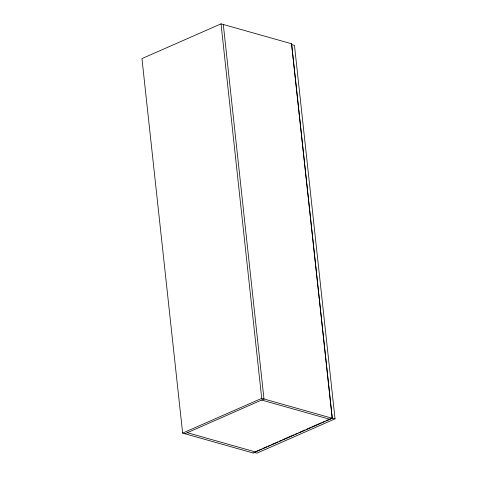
<?xml version="1.0" encoding="UTF-8"?>
<svg xmlns="http://www.w3.org/2000/svg" width="477" height="477" viewBox="0 0 477 477"><rect width="100%" height="100%" fill="white"/><g stroke="black" fill="none" stroke-linecap="round" stroke-linejoin="round"><path stroke-width="0.72" d="M253.144 452.995L332.296 418.275L291.608 43.771L221.03 23.85L141.955 58.588L182.637 433.098L253.215 453.019M182.637 433.098L261.718 398.361L332.296 418.275M184.909 433.742L263.984 398.999L223.302 24.488M255.416 451.737L261.527 449.048M262.887 448.452L266.959 446.663M268.318 446.067L270.352 445.172M271.711 444.576L277.823 441.893M279.182 441.297L281.221 440.402M282.575 439.8L294.118 434.732M295.478 434.136L297.517 433.241M298.876 432.645L304.988 429.956M306.341 429.36L310.42 427.571M311.773 426.975L321.283 422.801M322.643 422.205L324.676 421.31M326.035 420.714L332.147 418.025L335.045 418.842L294.47 45.357L291.572 44.54M335.045 418.842L256.954 453.15L254.635 452.494M261.611 400.042L329.923 419.319M187.282 432.699L255.589 451.975M291.536 43.747L332.219 418.257M221.03 23.85L261.718 398.361"/></g></svg>
